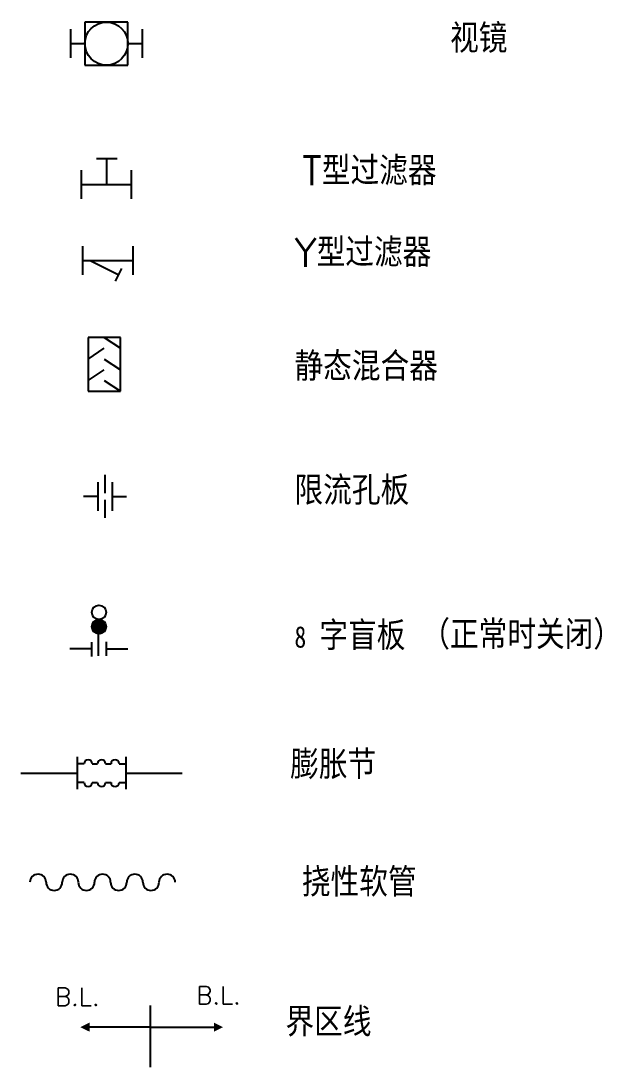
# Model space of a CAD drawing. Extents: x -5 to 846, y -5 to 599.
# Drawn here: x 527.9 to 608.9, y 293.7 to 439.6 of the extents above; entities that cross this region are included whole.
import ezdxf

# ---------------------------------------------------------------- set-up
doc = ezdxf.new("R2010")
doc.units = 0
doc.header["$LTSCALE"] = 10
doc.header["$MEASUREMENT"] = 0
doc.layers.get('0').update_dxf_attribs({"linetype": 'CONTINUOUS'})
for name, color, linetype in [('ASSIST', 2, 'CONTINUOUS'), ('FREE-TEXT', 4, 'CONTINUOUS'), ('HZTEXT', 7, 'CONTINUOUS'), ('PIPING', 3, 'CONTINUOUS'), ('TEXT', 8, 'CONTINUOUS')]:
    doc.layers.add(name, color=color, linetype=linetype)
doc.styles.add('HZ', font='romans', dxfattribs={"width": 0.8, "bigfont": 'hztxt'})
doc.styles.add('ROMANS', font='ROMANS')

msp = doc.modelspace()

# ---------------------------------------------------------------- hatches: boundary and pattern name
at = {"linetype": 'Continuous'}
h = msp.add_hatch(dxfattribs=at)
h.set_pattern_fill('ANSI31', scale=0.5, style=0)
h.set_pattern_definition([(45, (325.27135, 182.14842), (-0.044194174, 0.044194174), [])])
edge = h.paths.add_edge_path()
edge.add_arc((538.74, 355.09), 1, 0, 360)

# ---------------------------------------------------------------- linework, layer by layer
at = {"color": 7, "linetype": 'Continuous'}
for p, q in [((542.78, 439.42), (536.78, 439.42)), ((536.78, 439.42), (536.78, 433.42)), ((542.78, 433.42), (542.78, 439.42)), ((534.78, 438.42), (534.78, 434.42)), ((544.78, 438.42), (544.78, 434.42)), ((534.78, 436.42), (536.78, 436.42)), ((542.78, 436.42), (544.78, 436.42)), ((536.78, 433.42), (542.78, 433.42)), ((543.29, 414.77), (543.29, 418.77)), ((536.29, 416.77), (543.29, 416.77)), ((536.49, 404.17), (536.49, 408.17)), ((543.49, 404.17), (543.49, 408.17)), ((536.49, 406.17), (543.49, 406.17)), ((537.49, 406.17), (541.49, 404.17)), ((541.05, 403.27), (541.93, 405.07)), ((537.23, 395.42), (537.23, 387.92)), ((541.73, 395.42), (537.23, 395.42)), ((539.48, 395.42), (541.73, 393.92)), ((541.73, 387.92), (541.73, 395.42)), ((537.23, 392.42), (539.48, 393.92)), ((539.48, 392.42), (541.73, 390.92)), ((537.23, 389.42), (539.48, 390.92)), ((539.48, 389.42), (541.73, 387.92)), ((537.23, 387.92), (541.73, 387.92)), ((538.57, 375.26), (538.57, 371.26)), ((540.57, 375.26), (540.57, 371.26)), ((538.57, 373.26), (536.57, 373.26)), ((540.57, 373.26), (542.57, 373.26)), ((538.65, 354.09), (538.65, 351.02)), ((537.69, 352.94), (537.69, 350.94)), ((539.73, 352.98), (539.73, 351.02)), ((535.74, 332.41), (535.74, 336.91)), ((536.67, 335.97), (535.74, 335.97)), ((537.79, 335.97), (538.54, 335.97)), ((539.67, 335.97), (540.42, 335.97)), ((541.54, 335.97), (542.48, 335.97)), ((542.48, 336.91), (542.48, 332.41)), ((536.67, 333.34), (535.74, 333.34)), ((537.79, 333.34), (538.54, 333.34)), ((539.67, 333.34), (540.42, 333.34)), ((541.54, 333.34), (542.48, 333.34))]:
    msp.add_line(p, q, dxfattribs=at)
at = {"color": 0, "linetype": 'Continuous'}
msp.add_line((536.29, 414.77), (536.29, 418.77), dxfattribs=at)
at = {"color": 7, "linetype": 'Continuous', "ltscale": 10}
for p, q in [((539.57, 376.26), (539.57, 373.72)), ((539.57, 372.8), (539.57, 370.26))]:
    msp.add_line(p, q, dxfattribs=at)
at = {"color": 7, "linetype": 'Continuous'}
for centre, radius in [((539.78, 436.42), 3), ((538.74, 357.09), 1), ((538.74, 355.09), 1)]:
    msp.add_circle(centre, radius, dxfattribs=at)
at = {"color": 7}
for centre, start, end in [((537.23, 335.97), 0, 180), ((539.1, 335.97), 0, 180), ((540.98, 335.97), 0, 180), ((537.23, 333.34), 180, 0), ((539.1, 333.34), 180, 0), ((540.98, 333.34), 180, 0)]:
    msp.add_arc(centre, 0.562, start, end, dxfattribs=at)
at = {"color": 7, "linetype": 'Continuous'}
for centre, start, end in [((530.24, 319.43), 0, 180), ((534.74, 319.43), 0, 180), ((539.24, 319.43), 0, 180), ((543.74, 319.43), 0, 180), ((548.24, 319.43), 0, 180), ((532.49, 319.43), 180, 0), ((536.99, 319.43), 180, 0), ((541.49, 319.43), 180, 0), ((545.99, 319.43), 180, 0)]:
    msp.add_arc(centre, 1.13, start, end, dxfattribs=at)
at = {"layer": 'ASSIST', "color": 0}
for p, q in [((538.39, 420.38), (541.3, 420.38)), ((539.84, 416.81), (539.84, 420.38))]:
    msp.add_line(p, q, dxfattribs=at)
at = {"layer": 'FREE-TEXT', "linetype": 'Continuous'}
for p, q in [((545.93, 293.65), (545.93, 302.24)), ((545.93, 299.22), (537.15, 299.22)), ((545.93, 299.22), (555.05, 299.22))]:
    msp.add_line(p, q, dxfattribs=at)
for points in [[(537.43, 299.86), (537.43, 298.59), (536.15, 299.22)], [(554.78, 299.86), (554.78, 298.59), (556.05, 299.22)]]:
    msp.add_solid(points, dxfattribs=at)
at = {"layer": 'PIPING', "color": 3, "linetype": 'Continuous'}
for p, q in [((537.69, 351.98), (534.69, 351.98)), ((539.73, 351.98), (542.77, 351.98))]:
    msp.add_line(p, q, dxfattribs=at)
at = {"layer": 'PIPING'}
for p, q in [((527.85, 334.66), (535.73, 334.66)), ((542.48, 334.66), (550.35, 334.66))]:
    msp.add_line(p, q, dxfattribs=at)

# ---------------------------------------------------------------- texts
at = {"layer": 'HZTEXT', "style": 'HZ'}
for s, p in [('视镜', (587.71, 435.14)), ('T型过滤器', (567.08, 416.67)), ('Y型过滤器', (566.01, 405.28)), ('静态混合器', (566.01, 389.38)), ('限流孔板', (566.01, 372.08)), ('字盲板', (569.48, 351.82)), ('（正常时关闭）', (583.69, 351.95)), ('膨胀节', (565.41, 333.83)), ('挠性软管', (567.04, 317.43)), ('界区线', (564.75, 297.93))]:
    msp.add_text(s, height=4, dxfattribs=at).set_placement(p)
at = {"layer": 'TEXT', "width": 0.8}
msp.add_text('8', height=3, dxfattribs=at).set_placement((566.01, 352.16))
at = {"layer": 'TEXT', "style": 'ROMANS'}
for p in [(532.61, 302.2), (552.31, 302.41)]:
    msp.add_text('B.L.', height=2.5, dxfattribs=at).set_placement(p)

doc.saveas('drawing.dxf')
